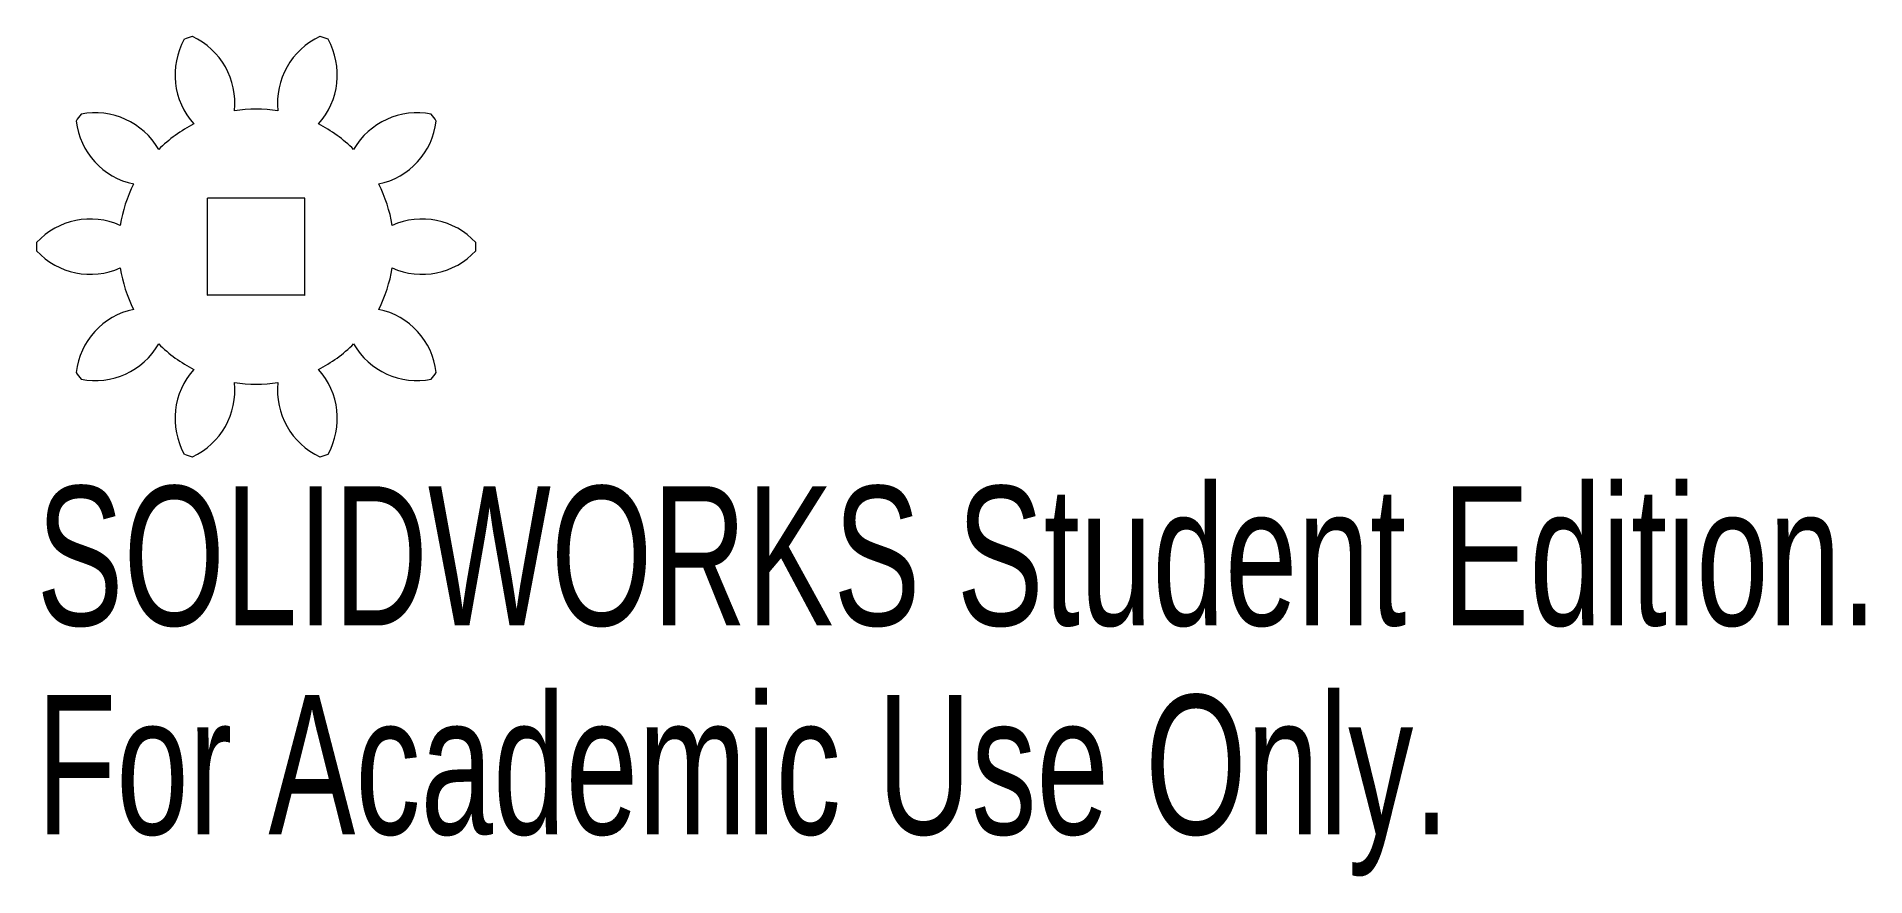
# Model space of a CAD drawing. Header units: inches. Extents: x -0.3 to 2.2, y -0.86 to 0.29.
import ezdxf

# ---------------------------------------------------------------- set-up
doc = ezdxf.new("R2010")
doc.units = ezdxf.units.IN
doc.header["$MEASUREMENT"] = 0
doc.styles.add('SLDTEXTSTYLE0', font='TXT', dxfattribs={"width": 0.7})

msp = doc.modelspace()

# ---------------------------------------------------------------- linework, layer by layer
at = {"color": 7, "linetype": 'Continuous', "lineweight": 15}
for p, q in [((-0.0664, -0.0661), (-0.0664, 0.0661)), ((0.0661, 0.0664), (-0.0661, 0.0664)), ((0.0664, -0.0661), (0.0664, 0.0661)), ((0.0661, -0.0664), (-0.0661, -0.0664))]:
    msp.add_line(p, q, dxfattribs=at)
for centre, radius, start, end in [((-0.0109, 0.2347), 0.1, 150.7765, 222.0868), ((0, 0), 0.3, 106.9051, 109.0949), ((-0.1291, 0.1962), 0.1, 353.9132, 65.2235), ((0.1291, 0.1962), 0.1, 114.7765, 186.0868), ((0.0109, 0.2347), 0.1, 317.9132, 29.2235), ((0, 0), 0.3, 70.9051, 73.0949), ((0, 0), 0.3, 142.9051, 145.0949), ((-0.2198, 0.0829), 0.1, 29.9132, 101.2235), ((0, 0), 0.188, 80.908, 99.092), ((0.2198, 0.0829), 0.1, 78.7765, 150.0868), ((0, 0), 0.3, 34.9051, 37.0949), ((-0.1467, 0.1835), 0.1, 186.7765, 258.0868), ((0, 0), 0.188, 116.908, 135.092), ((0, 0), 0.188, 44.908, 63.092), ((0.1467, 0.1835), 0.1, 281.9132, 353.2235), ((0, 0), 0.188, 152.908, 171.092), ((0, 0), 0.188, 8.908, 27.092), ((0, 0), 0.0938, 134.8739, 135.1261), ((0, 0), 0.0938, 44.8739, 45.1261), ((-0.2265, -0.0622), 0.1, 65.9132, 137.2235), ((0.2265, -0.0622), 0.1, 42.7765, 114.0868), ((0, 0), 0.3, 178.9051, 181.0949), ((0, 0), 0.3, 358.9051, 1.0949), ((-0.2265, 0.0622), 0.1, 222.7765, 294.0868), ((0.2265, 0.0622), 0.1, 245.9132, 317.2235), ((0, 0), 0.188, 188.908, 207.092), ((0, 0), 0.188, 332.908, 351.092), ((0, 0), 0.0938, 224.8739, 225.1261), ((0, 0), 0.0938, 314.8739, 315.1261), ((-0.1467, -0.1835), 0.1, 101.9132, 173.2235), ((0.1467, -0.1835), 0.1, 6.7765, 78.0868), ((-0.2198, -0.0829), 0.1, 258.7765, 330.0868), ((0, 0), 0.188, 224.908, 243.092), ((0, 0), 0.188, 296.908, 315.092), ((0.2198, -0.0829), 0.1, 209.9132, 281.2235), ((0, 0), 0.3, 214.9051, 217.0949), ((-0.0109, -0.2347), 0.1, 137.9132, 209.2235), ((0.0109, -0.2347), 0.1, 330.7765, 42.0868), ((0, 0), 0.3, 322.9051, 325.0949), ((-0.1291, -0.1962), 0.1, 294.7765, 6.0868), ((0, 0), 0.188, 260.908, 279.092), ((0.1291, -0.1962), 0.1, 173.9132, 245.2235), ((0, 0), 0.3, 250.9051, 253.0949), ((0, 0), 0.3, 286.9051, 289.0949)]:
    msp.add_arc(centre, radius, start, end, dxfattribs=at)

# ---------------------------------------------------------------- texts
at = {"color": 7, "linetype": 'Continuous', "char_height": 0.1903, "attachment_point": 1, "style": 'SLDTEXTSTYLE0'}
for s, insert in [('SOLIDWORKS Student Edition.', (-0.3, -0.3272)), ('For Academic Use Only.', (-0.3, -0.6126))]:
    msp.add_mtext(s, dxfattribs=dict(at, insert=insert))

doc.saveas('drawing.dxf')
